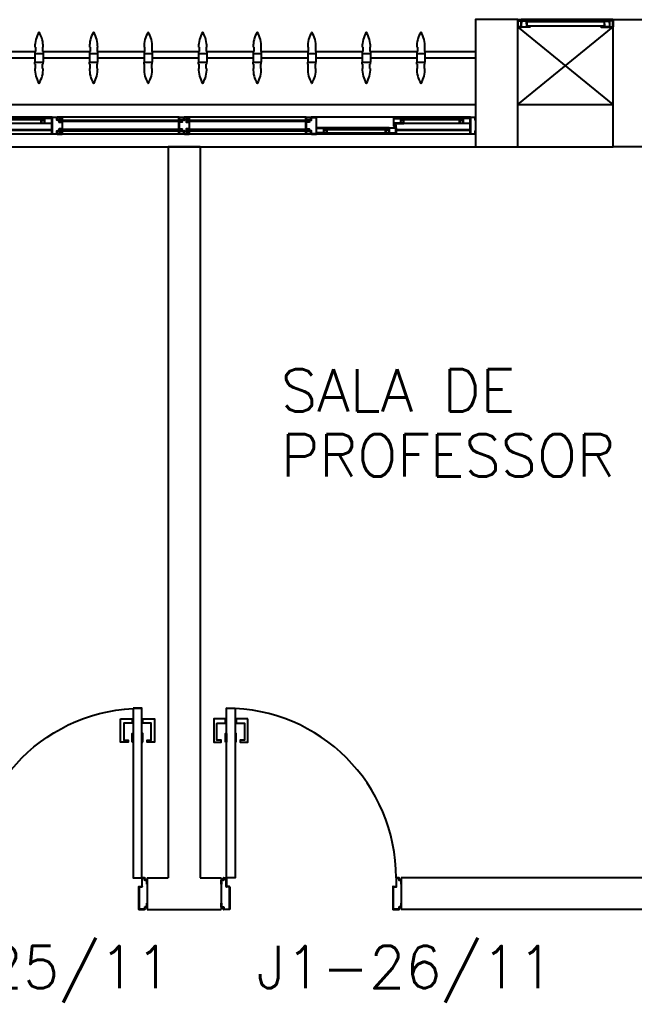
# Model space of a CAD drawing. Header units: millimetres. Extents: x 2801 to 3319, y 1187 to 1422.
# Drawn here: x 3006.173 to 3009.075, y 1353.362 to 1358 of the extents above; entities that cross this region are included whole.
import ezdxf

# ---------------------------------------------------------------- set-up
doc = ezdxf.new("R2010")
doc.units = ezdxf.units.MM
for name, color, linetype in [('AR-ALV', 2, 'Continuous'), ('AR-BRISES', 1, 'Continuous'), ('AR-ESQ', 1, 'Continuous'), ('AR-ESTC', 3, 'Continuous'), ('AR-PEITORIL', 1, 'Continuous'), ('AR-PORTA', 1, 'Continuous'), ('AR-SHAFT', 1, 'Continuous'), ('BR-PAINEL', 1, 'Continuous'), ('BR-SUPORTE', 1, 'Continuous'), ('DT-ESQ-BAGUETE-C', 2, 'Continuous'), ('DT-ESQ-BAGUETE-V', 1, 'Continuous'), ('DT-ESQ-CHAPA DOBRADA-V', 1, 'Continuous'), ('DT-ESQ-MARCO-V', 1, 'Continuous'), ('DT-ESQ-PERFIL CADEIRA-C', 2, 'Continuous'), ('DT-ESQ-PERFIL CADEIRA-V', 1, 'Continuous'), ('DT-ESQ-PERFIL U SIMPLES-C', 2, 'Continuous'), ('DT-ESQ-PERFIL U-C', 2, 'Continuous'), ('DT-ESQ-PERFIL U-V', 1, 'Continuous'), ('DT-ESQ-VENEZIANA-C', 2, 'Continuous'), ('DT-ESQ-VENEZIANA-V', 2, 'Continuous'), ('DT-ESQ-VIDRO-C', 2, 'Continuous'), ('DT-ESQ-VIDRO-V', 2, 'Continuous'), ('ENDEREÇO', 2, 'Continuous'), ('maçaneta', 1, 'Continuous'), ('mov', 1, 'Continuous'), ('PM-PERFIL U-C', 2, 'Continuous'), ('pm1', 2, 'Continuous'), ('TEXTO', 2, 'Continuous')]:
    doc.layers.add(name, color=color, linetype=linetype)
doc.styles.add('UNB-100', font='simplex.shx', dxfattribs={"height": 0.2})
doc.styles.add('UNB1-100', font='simplex.shx', dxfattribs={"height": 0.2})

# ---------------------------------------------------------------- blocks, each defined once
blk = doc.blocks.new('EF23-P')
at = {"layer": 'DT-ESQ-BAGUETE-C', "ltscale": 0.1}
for points in [[(0.4225, -0.08), (0.409, -0.08), (0.409, -0.0785), (0.422, -0.0785, 0.414214), (0.4225, -0.078), (0.4225, -0.067, 0.414214), (0.422, -0.0665), (0.409, -0.0665), (0.409, -0.065), (0.4225, -0.065, -0.414214), (0.424, -0.0665), (0.424, -0.0785, -0.414214)], [(0.7015, -0.08), (0.715, -0.08), (0.715, -0.0785), (0.702, -0.0785, -0.414214), (0.7015, -0.078), (0.7015, -0.067, -0.414214), (0.702, -0.0665), (0.715, -0.0665), (0.715, -0.065), (0.7015, -0.065, 0.414214), (0.7, -0.0665), (0.7, -0.0785, 0.414214)], [(0.0735, -0.125), (0.06, -0.125), (0.06, -0.1235), (0.073, -0.1235, 0.414214), (0.0735, -0.123), (0.0735, -0.112, 0.414214), (0.073, -0.1115), (0.06, -0.1115), (0.06, -0.11), (0.0735, -0.11, -0.414214), (0.075, -0.1115), (0.075, -0.1235, -0.414214)], [(0.339, -0.125), (0.3525, -0.125), (0.3525, -0.1235), (0.3395, -0.1235, -0.414214), (0.339, -0.123), (0.339, -0.112, -0.414214), (0.3395, -0.1115), (0.3525, -0.1115), (0.3525, -0.11), (0.339, -0.11, 0.414214), (0.3375, -0.1115), (0.3375, -0.1235, 0.414214)], [(2.0485, -0.125), (2.035, -0.125), (2.035, -0.1235), (2.048, -0.1235, 0.414214), (2.0485, -0.123), (2.0485, -0.112, 0.414214), (2.048, -0.1115), (2.035, -0.1115), (2.035, -0.11), (2.0485, -0.11, -0.414214), (2.05, -0.1115), (2.05, -0.1235, -0.414214)]]:
    blk.add_lwpolyline(points, format="xyb", close=True, dxfattribs=at)
at = {"layer": 'DT-ESQ-BAGUETE-V', "ltscale": 0.1}
for p, q in [((0.4225, -0.065), (0.7015, -0.065)), ((0.0735, -0.11), (0.339, -0.11)), ((2.0485, -0.11), (2.5265, -0.11))]:
    blk.add_line(p, q, dxfattribs=at)
at = {"layer": 'DT-ESQ-CHAPA DOBRADA-V', "ltscale": 0.1}
for p, q in [((0.025, -0.077), (0.374, -0.077)), ((0.025, -0.08), (0.374, -0.08)), ((2, -0.077), (2.5615, -0.077)), ((2, -0.08), (2.5615, -0.08))]:
    blk.add_line(p, q, dxfattribs=at)
at = {"layer": 'DT-ESQ-MARCO-V', "ltscale": 0.1}
for p, q in [((0.7985, -0.06), (1.3515, -0.06)), ((1.3985, -0.06), (1.9515, -0.06)), ((0.7985, -0.14), (1.3515, -0.14)), ((1.3985, -0.14), (1.9515, -0.14))]:
    blk.add_line(p, q, dxfattribs=at)
at = {"layer": 'DT-ESQ-PERFIL CADEIRA-C', "ltscale": 0.1}
for p, q in [((0.376, -0.0885), (0.4225, -0.0885)), ((0.75, -0.0885), (0.7015, -0.0885)), ((0.025, -0.1335), (0.0735, -0.1335)), ((0.3855, -0.1335), (0.339, -0.1335)), ((2, -0.1335), (2.0485, -0.1335))]:
    blk.add_line(p, q, dxfattribs=at)
for points in [[(0.4225, -0.087, -1), (0.4225, -0.09), (0.376, -0.09, -0.414214), (0.374, -0.088), (0.374, -0.067, -0.414214), (0.376, -0.065), (0.4075, -0.065, -0.414214), (0.409, -0.0665), (0.409, -0.087)], [(0.409, -0.0885, -0.198913), (0.4079, -0.0881, -0.198913), (0.4075, -0.087), (0.4075, -0.067, 0.414214), (0.407, -0.0665), (0.376, -0.0665, 0.414214), (0.3755, -0.067), (0.3755, -0.088, 0.414214), (0.376, -0.0885)], [(0.7015, -0.09), (0.75, -0.09), (0.75, -0.0885), (0.715, -0.0885, 0.198912), (0.7161, -0.0881, 0.198913), (0.7165, -0.087), (0.7165, -0.067, -0.414214), (0.717, -0.0665), (0.75, -0.0665), (0.75, -0.065), (0.7165, -0.065, 0.414214), (0.715, -0.0665), (0.715, -0.0785), (0.715, -0.08), (0.715, -0.087), (0.7015, -0.087, 1)], [(0.0735, -0.135), (0.025, -0.135), (0.025, -0.1335), (0.06, -0.1335, -0.198912), (0.0589, -0.1331, -0.198913), (0.0585, -0.132), (0.0585, -0.112, 0.414214), (0.058, -0.1115), (0.025, -0.1115), (0.025, -0.11), (0.0585, -0.11, -0.414214), (0.06, -0.1115), (0.06, -0.1235), (0.06, -0.125), (0.06, -0.132), (0.0735, -0.132, -1)], [(0.339, -0.132, 1), (0.339, -0.135), (0.3855, -0.135, 0.414214), (0.3875, -0.133), (0.3875, -0.112, 0.414214), (0.3855, -0.11), (0.354, -0.11, 0.414214), (0.3525, -0.1115), (0.3525, -0.132)], [(0.3525, -0.1335, 0.198913), (0.3536, -0.1331, 0.198913), (0.354, -0.132), (0.354, -0.112, -0.414214), (0.3545, -0.1115), (0.3855, -0.1115, -0.414214), (0.386, -0.112), (0.386, -0.133, -0.414214), (0.3855, -0.1335)], [(2.0485, -0.135), (2, -0.135), (2, -0.1335), (2.035, -0.1335, -0.198912), (2.0339, -0.1331, -0.198913), (2.0335, -0.132), (2.0335, -0.112, 0.414214), (2.033, -0.1115), (2, -0.1115), (2, -0.11), (2.0335, -0.11, -0.414214), (2.035, -0.1115), (2.035, -0.1235), (2.035, -0.125), (2.035, -0.132), (2.0485, -0.132, -1)]]:
    blk.add_lwpolyline(points, format="xyb", close=True, dxfattribs=at)
at = {"layer": 'DT-ESQ-PERFIL CADEIRA-V', "ltscale": 0.1}
for p, q in [((0.4075, -0.09), (0.7015, -0.09)), ((0.0735, -0.135), (0.339, -0.135)), ((2.0485, -0.135), (2.5265, -0.135))]:
    blk.add_line(p, q, dxfattribs=at)
at = {"layer": 'DT-ESQ-PERFIL U SIMPLES-C', "ltscale": 0.1}
for points in [[(0.376, -0.102), (0.384, -0.102), (0.384, -0.1005), (0.376, -0.1005, -0.414214), (0.3755, -0.1), (0.3755, -0.092, -0.414214), (0.376, -0.0915), (0.384, -0.0915), (0.384, -0.09), (0.376, -0.09, 0.414214), (0.374, -0.092), (0.374, -0.1, 0.414214)], [(0.3855, -0.098), (0.3775, -0.098), (0.3775, -0.0995), (0.3855, -0.0995, -0.414214), (0.386, -0.1), (0.386, -0.108, -0.414214), (0.3855, -0.1085), (0.3775, -0.1085), (0.3775, -0.11), (0.3855, -0.11, 0.414214), (0.3875, -0.108), (0.3875, -0.1, 0.414214)]]:
    blk.add_lwpolyline(points, format="xyb", close=True, dxfattribs=at)
at = {"layer": 'DT-ESQ-PERFIL U-C', "ltscale": 0.1}
for points in [[(0, -0.0615, -0.414214), (0.0015, -0.06), (0.0235, -0.06, -0.414214), (0.025, -0.0615), (0.025, -0.1385, -0.414214), (0.0235, -0.14), (0.0015, -0.14, -0.414214), (0, -0.1385), (0, -0.125), (0.0015, -0.125), (0.0015, -0.138, 0.414214), (0.002, -0.1385), (0.023, -0.1385, 0.414214), (0.0235, -0.138), (0.0235, -0.062, 0.414214), (0.023, -0.0615), (0.002, -0.0615, 0.414214), (0.0015, -0.062), (0.0015, -0.075), (0, -0.075)], [(0.775, -0.0615, 0.414214), (0.7735, -0.06), (0.7515, -0.06, 0.414214), (0.75, -0.0615), (0.75, -0.1385, 0.414214), (0.7515, -0.14), (0.7735, -0.14, 0.414214), (0.775, -0.1385), (0.775, -0.125), (0.7735, -0.125), (0.7735, -0.138, -0.414214), (0.773, -0.1385), (0.752, -0.1385, -0.414214), (0.7515, -0.138), (0.7515, -0.062, -0.414214), (0.752, -0.0615), (0.773, -0.0615, -0.414214), (0.7735, -0.062), (0.7735, -0.075), (0.775, -0.075)], [(0.8, -0.1285), (0.8, -0.1385, -0.414214), (0.7985, -0.14), (0.7765, -0.14, -0.414214), (0.775, -0.1385), (0.775, -0.125), (0.7765, -0.125), (0.7765, -0.138, 0.414214), (0.777, -0.1385), (0.798, -0.1385, 0.414214), (0.7985, -0.138), (0.7985, -0.1285), (0.7855, -0.1285, -0.414214), (0.784, -0.127), (0.784, -0.117, -0.414214), (0.7855, -0.1155), (0.7985, -0.1155), (0.7985, -0.0845), (0.7855, -0.0845, -0.414214), (0.784, -0.083), (0.784, -0.073, -0.414214), (0.7855, -0.0715), (0.7985, -0.0715), (0.7985, -0.062, 0.414214), (0.798, -0.0615), (0.777, -0.0615, 0.414214), (0.7765, -0.062), (0.7765, -0.075), (0.775, -0.075), (0.775, -0.0615, -0.414214), (0.7765, -0.06), (0.7985, -0.06, -0.414214), (0.8, -0.0615), (0.8, -0.0715, -0.414214), (0.7985, -0.073), (0.7855, -0.073), (0.7855, -0.083), (0.7985, -0.083), (0.7985, -0.083, -0.414214), (0.8, -0.0845), (0.8, -0.1155, -0.414214), (0.7985, -0.117), (0.7985, -0.117), (0.7855, -0.117), (0.7855, -0.127), (0.7985, -0.127, -0.414214)], [(1.35, -0.1285), (1.35, -0.1385, 0.414214), (1.3515, -0.14), (1.3735, -0.14, 0.414214), (1.375, -0.1385), (1.375, -0.125), (1.3735, -0.125), (1.3735, -0.138, -0.414214), (1.373, -0.1385), (1.352, -0.1385, -0.414214), (1.3515, -0.138), (1.3515, -0.1285), (1.3645, -0.1285, 0.414214), (1.366, -0.127), (1.366, -0.117, 0.414214), (1.3645, -0.1155), (1.3515, -0.1155), (1.3515, -0.0845), (1.3645, -0.0845, 0.414214), (1.366, -0.083), (1.366, -0.073, 0.414214), (1.3645, -0.0715), (1.3515, -0.0715), (1.3515, -0.062, -0.414214), (1.352, -0.0615), (1.373, -0.0615, -0.414214), (1.3735, -0.062), (1.3735, -0.075), (1.375, -0.075), (1.375, -0.0615, 0.414214), (1.3735, -0.06), (1.3515, -0.06, 0.414214), (1.35, -0.0615), (1.35, -0.0715, 0.414214), (1.3515, -0.073), (1.3645, -0.073), (1.3645, -0.083), (1.3515, -0.083), (1.3515, -0.083, 0.414214), (1.35, -0.0845), (1.35, -0.1155, 0.414214), (1.3515, -0.117), (1.3515, -0.117), (1.3645, -0.117), (1.3645, -0.127), (1.3515, -0.127, 0.414214)], [(1.4, -0.1285), (1.4, -0.1385, -0.414214), (1.3985, -0.14), (1.3765, -0.14, -0.414214), (1.375, -0.1385), (1.375, -0.125), (1.3765, -0.125), (1.3765, -0.138, 0.414214), (1.377, -0.1385), (1.398, -0.1385, 0.414214), (1.3985, -0.138), (1.3985, -0.1285), (1.3855, -0.1285, -0.414214), (1.384, -0.127), (1.384, -0.117, -0.414214), (1.3855, -0.1155), (1.3985, -0.1155), (1.3985, -0.0845), (1.3855, -0.0845, -0.414214), (1.384, -0.083), (1.384, -0.073, -0.414214), (1.3855, -0.0715), (1.3985, -0.0715), (1.3985, -0.062, 0.414214), (1.398, -0.0615), (1.377, -0.0615, 0.414214), (1.3765, -0.062), (1.3765, -0.075), (1.375, -0.075), (1.375, -0.0615, -0.414214), (1.3765, -0.06), (1.3985, -0.06, -0.414214), (1.4, -0.0615), (1.4, -0.0715, -0.414214), (1.3985, -0.073), (1.3855, -0.073), (1.3855, -0.083), (1.3985, -0.083), (1.3985, -0.083, -0.414214), (1.4, -0.0845), (1.4, -0.1155, -0.414214), (1.3985, -0.117), (1.3985, -0.117), (1.3855, -0.117), (1.3855, -0.127), (1.3985, -0.127, -0.414214)], [(1.95, -0.1285), (1.95, -0.1385, 0.414214), (1.9515, -0.14), (1.9735, -0.14, 0.414214), (1.975, -0.1385), (1.975, -0.125), (1.9735, -0.125), (1.9735, -0.138, -0.414214), (1.973, -0.1385), (1.952, -0.1385, -0.414214), (1.9515, -0.138), (1.9515, -0.1285), (1.9645, -0.1285, 0.414214), (1.966, -0.127), (1.966, -0.117, 0.414214), (1.9645, -0.1155), (1.9515, -0.1155), (1.9515, -0.0845), (1.9645, -0.0845, 0.414214), (1.966, -0.083), (1.966, -0.073, 0.414214), (1.9645, -0.0715), (1.9515, -0.0715), (1.9515, -0.062, -0.414214), (1.952, -0.0615), (1.973, -0.0615, -0.414214), (1.9735, -0.062), (1.9735, -0.075), (1.975, -0.075), (1.975, -0.0615, 0.414214), (1.9735, -0.06), (1.9515, -0.06, 0.414214), (1.95, -0.0615), (1.95, -0.0715, 0.414214), (1.9515, -0.073), (1.9645, -0.073), (1.9645, -0.083), (1.9515, -0.083), (1.9515, -0.083, 0.414214), (1.95, -0.0845), (1.95, -0.1155, 0.414214), (1.9515, -0.117), (1.9515, -0.117), (1.9645, -0.117), (1.9645, -0.127), (1.9515, -0.127, 0.414214)], [(1.975, -0.0615, -0.414214), (1.9765, -0.06), (1.9985, -0.06, -0.414214), (2, -0.0615), (2, -0.1385, -0.414214), (1.9985, -0.14), (1.9765, -0.14, -0.414214), (1.975, -0.1385), (1.975, -0.125), (1.9765, -0.125), (1.9765, -0.138, 0.414214), (1.977, -0.1385), (1.998, -0.1385, 0.414214), (1.9985, -0.138), (1.9985, -0.062, 0.414214), (1.998, -0.0615), (1.977, -0.0615, 0.414214), (1.9765, -0.062), (1.9765, -0.075), (1.975, -0.075)]]:
    blk.add_lwpolyline(points, format="xyb", close=True, dxfattribs=at)
at = {"layer": 'DT-ESQ-PERFIL U-V', "ltscale": 0.1}
for p, q in [((0.0235, -0.06), (0.7515, -0.06)), ((1.9985, -0.06), (3.1515, -0.06)), ((0.0235, -0.14), (0.7515, -0.14)), ((1.9985, -0.14), (3.1515, -0.14))]:
    blk.add_line(p, q, dxfattribs=at)
at = {"layer": 'DT-ESQ-VIDRO-C', "ltscale": 0.1}
for points in [[(0.7125, -0.085), (0.7125, -0.082), (0.4115, -0.082), (0.4115, -0.085)], [(1.3625, -0.081), (1.3625, -0.075), (0.7875, -0.075), (0.7875, -0.081)], [(1.9625, -0.081), (1.9625, -0.075), (1.3875, -0.075), (1.3875, -0.081)], [(0.063, -0.13), (0.063, -0.127), (0.3495, -0.127), (0.3495, -0.13)], [(2.038, -0.13), (2.038, -0.127), (2.537, -0.127), (2.537, -0.13)]]:
    blk.add_lwpolyline(points, close=True, dxfattribs=at)
at = {"layer": 'DT-ESQ-VIDRO-V', "ltscale": 0.1}
for points in [[(1.3625, -0.119), (1.3625, -0.125), (0.7875, -0.125), (0.7875, -0.119)], [(1.9625, -0.119), (1.9625, -0.125), (1.3875, -0.125), (1.3875, -0.119)]]:
    blk.add_lwpolyline(points, close=True, dxfattribs=at)
blk = doc.blocks.new('BR-MODULO8')
at = {"layer": 'BR-PAINEL'}
for p, q in [((-2.0792, 0.27), (-2.0767, 0.27)), ((-2.0792, 0.25), (-2.0792, 0.24)), ((-2.0792, 0.25), (-2.0767, 0.25)), ((-2.0792, 0.24), (-2.0408, 0.24)), ((-2.0792, 0.24), (-2.0792, 0.2)), ((-2.0767, 0.27), (-2.0767, 0.25)), ((-2.0433, 0.27), (-2.0433, 0.25)), ((-2.0408, 0.27), (-2.0433, 0.27)), ((-2.0408, 0.25), (-2.0433, 0.25)), ((-2.0408, 0.25), (-2.0408, 0.24)), ((-2.0408, 0.24), (-2.0408, 0.2)), ((-1.8217, 0.27), (-1.8192, 0.27)), ((-1.8217, 0.25), (-1.8217, 0.24)), ((-1.8217, 0.25), (-1.8192, 0.25)), ((-1.8217, 0.24), (-1.7833, 0.24)), ((-1.8217, 0.24), (-1.8217, 0.2)), ((-1.8192, 0.27), (-1.8192, 0.25)), ((-1.7858, 0.27), (-1.7858, 0.25)), ((-1.7833, 0.27), (-1.7858, 0.27)), ((-1.7833, 0.25), (-1.7858, 0.25)), ((-1.7833, 0.25), (-1.7833, 0.24)), ((-1.7833, 0.24), (-1.7833, 0.2)), ((-1.5642, 0.27), (-1.5617, 0.27)), ((-1.5642, 0.25), (-1.5642, 0.24)), ((-1.5642, 0.25), (-1.5617, 0.25)), ((-1.5642, 0.24), (-1.5258, 0.24)), ((-1.5642, 0.24), (-1.5642, 0.2)), ((-1.5617, 0.27), (-1.5617, 0.25)), ((-1.5283, 0.27), (-1.5283, 0.25)), ((-1.5258, 0.27), (-1.5283, 0.27)), ((-1.5258, 0.25), (-1.5283, 0.25)), ((-1.5258, 0.25), (-1.5258, 0.24)), ((-1.5258, 0.24), (-1.5258, 0.2)), ((-1.3067, 0.27), (-1.3042, 0.27)), ((-1.3067, 0.25), (-1.3067, 0.24)), ((-1.3067, 0.25), (-1.3042, 0.25)), ((-1.3067, 0.24), (-1.2683, 0.24)), ((-1.3067, 0.24), (-1.3067, 0.2)), ((-1.3042, 0.27), (-1.3042, 0.25)), ((-1.2708, 0.27), (-1.2708, 0.25)), ((-1.2683, 0.27), (-1.2708, 0.27)), ((-1.2683, 0.25), (-1.2708, 0.25)), ((-1.2683, 0.25), (-1.2683, 0.24)), ((-1.2683, 0.24), (-1.2683, 0.2)), ((-1.0492, 0.27), (-1.0467, 0.27)), ((-1.0492, 0.25), (-1.0492, 0.24)), ((-1.0492, 0.25), (-1.0467, 0.25)), ((-1.0492, 0.24), (-1.0108, 0.24)), ((-1.0492, 0.24), (-1.0492, 0.2)), ((-1.0467, 0.27), (-1.0467, 0.25)), ((-1.0133, 0.27), (-1.0133, 0.25)), ((-1.0108, 0.27), (-1.0133, 0.27)), ((-1.0108, 0.25), (-1.0133, 0.25)), ((-1.0108, 0.25), (-1.0108, 0.24)), ((-1.0108, 0.24), (-1.0108, 0.2)), ((-0.7917, 0.27), (-0.7892, 0.27)), ((-0.7917, 0.25), (-0.7917, 0.24)), ((-0.7917, 0.25), (-0.7892, 0.25)), ((-0.7917, 0.24), (-0.7533, 0.24)), ((-0.7917, 0.24), (-0.7917, 0.2)), ((-0.7892, 0.27), (-0.7892, 0.25)), ((-0.7558, 0.27), (-0.7558, 0.25)), ((-0.7533, 0.27), (-0.7558, 0.27)), ((-0.7533, 0.25), (-0.7558, 0.25)), ((-0.7533, 0.25), (-0.7533, 0.24)), ((-0.7533, 0.24), (-0.7533, 0.2)), ((-0.5342, 0.27), (-0.5317, 0.27)), ((-0.5342, 0.25), (-0.5317, 0.25)), ((-0.5342, 0.25), (-0.5342, 0.24)), ((-0.5342, 0.24), (-0.5342, 0.2)), ((-0.5342, 0.24), (-0.4958, 0.24)), ((-0.5317, 0.27), (-0.5317, 0.25)), ((-0.4958, 0.27), (-0.4983, 0.27)), ((-0.4983, 0.27), (-0.4983, 0.25)), ((-0.4958, 0.25), (-0.4983, 0.25)), ((-0.4958, 0.25), (-0.4958, 0.24)), ((-0.4958, 0.24), (-0.4958, 0.2)), ((-0.2767, 0.27), (-0.2742, 0.27)), ((-0.2767, 0.25), (-0.2767, 0.24)), ((-0.2767, 0.25), (-0.2742, 0.25)), ((-0.2767, 0.24), (-0.2383, 0.24)), ((-0.2767, 0.24), (-0.2767, 0.2)), ((-0.2742, 0.27), (-0.2742, 0.25)), ((-0.2408, 0.27), (-0.2408, 0.25)), ((-0.2383, 0.27), (-0.2408, 0.27)), ((-0.2383, 0.25), (-0.2408, 0.25)), ((-0.2383, 0.25), (-0.2383, 0.24)), ((-0.2383, 0.24), (-0.2383, 0.2)), ((-2.0792, 0.2), (-2.0408, 0.2)), ((-2.0792, 0.19), (-2.0792, 0.2)), ((-2.0792, 0.19), (-2.0767, 0.19)), ((-2.0767, 0.17), (-2.0767, 0.19)), ((-2.0408, 0.19), (-2.0433, 0.19)), ((-2.0433, 0.17), (-2.0433, 0.19)), ((-2.0408, 0.19), (-2.0408, 0.2)), ((-1.8217, 0.2), (-1.7833, 0.2)), ((-1.8217, 0.19), (-1.8217, 0.2)), ((-1.8217, 0.19), (-1.8192, 0.19)), ((-1.8192, 0.17), (-1.8192, 0.19)), ((-1.7833, 0.19), (-1.7858, 0.19)), ((-1.7858, 0.17), (-1.7858, 0.19)), ((-1.7833, 0.19), (-1.7833, 0.2)), ((-1.5642, 0.2), (-1.5258, 0.2)), ((-1.5642, 0.19), (-1.5642, 0.2)), ((-1.5642, 0.19), (-1.5617, 0.19)), ((-1.5617, 0.17), (-1.5617, 0.19)), ((-1.5258, 0.19), (-1.5283, 0.19)), ((-1.5283, 0.17), (-1.5283, 0.19)), ((-1.5258, 0.19), (-1.5258, 0.2)), ((-1.3067, 0.2), (-1.2683, 0.2)), ((-1.3067, 0.19), (-1.3067, 0.2)), ((-1.3067, 0.19), (-1.3042, 0.19)), ((-1.3042, 0.17), (-1.3042, 0.19)), ((-1.2683, 0.19), (-1.2708, 0.19)), ((-1.2708, 0.17), (-1.2708, 0.19)), ((-1.2683, 0.19), (-1.2683, 0.2)), ((-1.0492, 0.2), (-1.0108, 0.2)), ((-1.0492, 0.19), (-1.0492, 0.2)), ((-1.0492, 0.19), (-1.0467, 0.19)), ((-1.0467, 0.17), (-1.0467, 0.19)), ((-1.0108, 0.19), (-1.0133, 0.19)), ((-1.0133, 0.17), (-1.0133, 0.19)), ((-1.0108, 0.19), (-1.0108, 0.2)), ((-0.7917, 0.2), (-0.7533, 0.2)), ((-0.7917, 0.19), (-0.7917, 0.2)), ((-0.7917, 0.19), (-0.7892, 0.19)), ((-0.7892, 0.17), (-0.7892, 0.19)), ((-0.7533, 0.19), (-0.7558, 0.19)), ((-0.7558, 0.17), (-0.7558, 0.19)), ((-0.7533, 0.19), (-0.7533, 0.2)), ((-0.5342, 0.19), (-0.5342, 0.2)), ((-0.5342, 0.2), (-0.4958, 0.2)), ((-0.5342, 0.19), (-0.5317, 0.19)), ((-0.5317, 0.17), (-0.5317, 0.19)), ((-0.4983, 0.17), (-0.4983, 0.19)), ((-0.4958, 0.19), (-0.4983, 0.19)), ((-0.4958, 0.19), (-0.4958, 0.2)), ((-0.2767, 0.2), (-0.2383, 0.2)), ((-0.2767, 0.19), (-0.2767, 0.2)), ((-0.2767, 0.19), (-0.2742, 0.19)), ((-0.2742, 0.17), (-0.2742, 0.19)), ((-0.2383, 0.19), (-0.2408, 0.19)), ((-0.2408, 0.17), (-0.2408, 0.19)), ((-0.2383, 0.19), (-0.2383, 0.2)), ((-2.0792, 0.17), (-2.0767, 0.17)), ((-2.0408, 0.17), (-2.0433, 0.17)), ((-1.8217, 0.17), (-1.8192, 0.17)), ((-1.7833, 0.17), (-1.7858, 0.17)), ((-1.5642, 0.17), (-1.5617, 0.17)), ((-1.5258, 0.17), (-1.5283, 0.17)), ((-1.3067, 0.17), (-1.3042, 0.17)), ((-1.2683, 0.17), (-1.2708, 0.17)), ((-1.0492, 0.17), (-1.0467, 0.17)), ((-1.0108, 0.17), (-1.0133, 0.17)), ((-0.7917, 0.17), (-0.7892, 0.17)), ((-0.7533, 0.17), (-0.7558, 0.17)), ((-0.5342, 0.17), (-0.5317, 0.17)), ((-0.4958, 0.17), (-0.4983, 0.17)), ((-0.2767, 0.17), (-0.2742, 0.17)), ((-0.2383, 0.17), (-0.2408, 0.17))]:
    blk.add_line(p, q, dxfattribs=at)
for centre, radius, start, end in [((-1.9542, 0.2739), 0.1251, 148.4721, 181.772), ((-2.06, 0.3387), 0.001, 37.1012, 142.8988), ((-2.1658, 0.2739), 0.1251, 358.228, 31.5279), ((-1.6967, 0.2739), 0.1251, 148.4721, 181.772), ((-1.8025, 0.3387), 0.001, 37.1012, 142.8988), ((-1.9083, 0.2739), 0.1251, 358.228, 31.5279), ((-1.4392, 0.2739), 0.1251, 148.4721, 181.772), ((-1.545, 0.3387), 0.001, 37.1012, 142.8988), ((-1.6508, 0.2739), 0.1251, 358.228, 31.5279), ((-1.1817, 0.2739), 0.1251, 148.4721, 181.772), ((-1.2875, 0.3387), 0.001, 37.1012, 142.8988), ((-1.3933, 0.2739), 0.1251, 358.228, 31.5279), ((-0.9242, 0.2739), 0.1251, 148.4721, 181.772), ((-1.03, 0.3387), 0.001, 37.1012, 142.8988), ((-1.1358, 0.2739), 0.1251, 358.228, 31.5279), ((-0.6667, 0.2739), 0.1251, 148.4721, 181.772), ((-0.7725, 0.3387), 0.001, 37.1012, 142.8988), ((-0.8783, 0.2739), 0.1251, 358.228, 31.5279), ((-0.4092, 0.2739), 0.1251, 148.4721, 181.772), ((-0.515, 0.3387), 0.001, 37.1012, 142.8988), ((-0.6208, 0.2739), 0.1251, 358.228, 31.5279), ((-0.1517, 0.2739), 0.1251, 148.4721, 181.772), ((-0.2575, 0.3387), 0.001, 37.1012, 142.8988), ((-0.3633, 0.2739), 0.1251, 358.228, 31.5279), ((-1.9542, 0.1661), 0.1251, 178.228, 211.5279), ((-2.1658, 0.1661), 0.1251, 328.4721, 1.772), ((-1.6967, 0.1661), 0.1251, 178.228, 211.5279), ((-1.9083, 0.1661), 0.1251, 328.4721, 1.772), ((-1.4392, 0.1661), 0.1251, 178.228, 211.5279), ((-1.6508, 0.1661), 0.1251, 328.4721, 1.772), ((-1.1817, 0.1661), 0.1251, 178.228, 211.5279), ((-1.3933, 0.1661), 0.1251, 328.4721, 1.772), ((-0.9242, 0.1661), 0.1251, 178.228, 211.5279), ((-1.1358, 0.1661), 0.1251, 328.4721, 1.772), ((-0.6667, 0.1661), 0.1251, 178.228, 211.5279), ((-0.8783, 0.1661), 0.1251, 328.4721, 1.772), ((-0.4092, 0.1661), 0.1251, 178.228, 211.5279), ((-0.6208, 0.1661), 0.1251, 328.4721, 1.772), ((-0.1517, 0.1661), 0.1251, 178.228, 211.5279), ((-0.3633, 0.1661), 0.1251, 328.4721, 1.772), ((-2.06, 0.1013), 0.001, 217.1012, 322.8988), ((-1.8025, 0.1013), 0.001, 217.1012, 322.8988), ((-1.545, 0.1013), 0.001, 217.1012, 322.8988), ((-1.2875, 0.1013), 0.001, 217.1012, 322.8988), ((-1.03, 0.1013), 0.001, 217.1012, 322.8988), ((-0.7725, 0.1013), 0.001, 217.1012, 322.8988), ((-0.515, 0.1013), 0.001, 217.1012, 322.8988), ((-0.2575, 0.1013), 0.001, 217.1012, 322.8988)]:
    blk.add_arc(centre, radius, start, end, dxfattribs=at)
at = {"layer": 'BR-SUPORTE'}
for p, q in [((-2.2983, 0.25), (-2.0767, 0.25)), ((-2.0408, 0.25), (-1.8192, 0.25)), ((-1.7833, 0.25), (-1.5617, 0.25)), ((-1.5258, 0.25), (-1.3042, 0.25)), ((-1.2683, 0.25), (-1.0467, 0.25)), ((-1.0108, 0.25), (-0.7892, 0.25)), ((-0.7533, 0.25), (-0.5317, 0.25)), ((-0.4958, 0.25), (-0.2742, 0.25)), ((-0.2383, 0.25), (0, 0.25)), ((-2.2983, 0.22), (-2.0792, 0.22)), ((-2.0408, 0.22), (-1.8217, 0.22)), ((-1.7833, 0.22), (-1.5642, 0.22)), ((-1.5258, 0.22), (-1.3067, 0.22)), ((-1.2683, 0.22), (-1.0492, 0.22)), ((-1.0108, 0.22), (-0.7917, 0.22)), ((-0.7533, 0.22), (-0.5342, 0.22)), ((-0.4958, 0.22), (-0.2767, 0.22)), ((-0.2383, 0.22), (0, 0.22))]:
    blk.add_line(p, q, dxfattribs=at)
blk = doc.blocks.new('PM3')
at = {"layer": 'maçaneta'}
for points in [[(0.02, 0.825), (-0.035, 0.825), (-0.035, 0.715), (0, 0.715), (0, 0.725), (-0.02, 0.725), (-0.02, 0.8035, -0.414214), (-0.0185, 0.805), (0.02, 0.805)], [(0.125, 0.825), (0.07, 0.825), (0.07, 0.805), (0.1085, 0.805, -0.414214), (0.11, 0.8035), (0.11, 0.725), (0.09, 0.725), (0.09, 0.715), (0.125, 0.715)]]:
    blk.add_lwpolyline(points, format="xyb", close=True, dxfattribs=at)
for points in [[(0.02, 0.715), (0.02, 0.755), (0.025, 0.755), (0.025, 0.715)], [(0.07, 0.715), (0.07, 0.755), (0.065, 0.755), (0.065, 0.715)]]:
    blk.add_lwpolyline(points, close=True, dxfattribs=at)
at = {"layer": 'mov'}
blk.add_arc((0.025, 0.075), 0.8, 0, 90, dxfattribs=at)
at = {"layer": 'PM-PERFIL U-C'}
for p, q in [((0, 0.045), (0, 0.0635)), ((0.0015, 0.065), (0.01, 0.065)), ((0.002, 0.063), (0.002, 0.045)), ((0.0105, 0.063), (0.002, 0.063)), ((0.01, 0.065), (0.01, 0.0735)), ((0.0115, 0.075), (0.0235, 0.075)), ((0.012, 0.073), (0.012, 0.0645)), ((0.023, 0.073), (0.012, 0.073)), ((0.023, 0.0335), (0.023, 0.073)), ((0.025, 0.0735), (0.025, 0.034)), ((0.825, 0.0735), (0.825, 0.034)), ((0.8385, 0.075), (0.8265, 0.075)), ((0.827, 0.073), (0.838, 0.073)), ((0.827, 0.0335), (0.827, 0.073)), ((0.838, 0.073), (0.838, 0.0645)), ((0.8395, 0.063), (0.848, 0.063)), ((0.84, 0.065), (0.84, 0.0735)), ((0.8485, 0.065), (0.84, 0.065)), ((0.848, 0.063), (0.848, 0.045)), ((0.85, 0.045), (0.85, 0.0635)), ((0.002, 0.045), (0, 0.045)), ((0.038, 0.032), (0.0245, 0.032)), ((0.0385, 0.034), (0.025, 0.034)), ((0.038, 0.032), (0.038, -0.073)), ((0.04, 0.0325), (0.04, -0.0735)), ((0.81, 0.0325), (0.81, -0.0735)), ((0.8115, 0.034), (0.825, 0.034)), ((0.812, 0.032), (0.8255, 0.032)), ((0.812, 0.032), (0.812, -0.073)), ((0.848, 0.045), (0.85, 0.045)), ((0, -0.045), (0.002, -0.045)), ((0, -0.0635), (0, -0.045)), ((0.002, -0.045), (0.002, -0.063)), ((0.85, -0.045), (0.848, -0.045)), ((0.848, -0.045), (0.848, -0.063)), ((0.85, -0.0635), (0.85, -0.045)), ((0.01, -0.065), (0.0015, -0.065)), ((0.002, -0.063), (0.0105, -0.063)), ((0.01, -0.0735), (0.01, -0.065)), ((0.0385, -0.075), (0.0115, -0.075)), ((0.012, -0.0645), (0.012, -0.073)), ((0.012, -0.073), (0.038, -0.073)), ((0.8115, -0.075), (0.8385, -0.075)), ((0.838, -0.073), (0.812, -0.073)), ((0.838, -0.0645), (0.838, -0.073)), ((0.848, -0.063), (0.8395, -0.063)), ((0.84, -0.0735), (0.84, -0.065)), ((0.84, -0.065), (0.8485, -0.065))]:
    blk.add_line(p, q, dxfattribs=at)
for centre, start, end in [((0.0015, 0.0635), 90, 180), ((0.0115, 0.0735), 90, 180), ((0.0105, 0.0645), 270, 0), ((0.0235, 0.0735), 360, 90), ((0.8265, 0.0735), 90, 180), ((0.8395, 0.0645), 180, 270), ((0.8385, 0.0735), 0, 90), ((0.8485, 0.0635), 0, 90), ((0.0245, 0.0335), 180, 270), ((0.0385, 0.0325), 0, 90), ((0.8115, 0.0325), 90, 180), ((0.8255, 0.0335), 270, 0), ((0.0015, -0.0635), 180, 270), ((0.0115, -0.0735), 180, 270), ((0.0105, -0.0645), 0, 90), ((0.0385, -0.0735), 269.9386, 0), ((0.8115, -0.0735), 180, 270.0614), ((0.8395, -0.0645), 90, 180), ((0.8385, -0.0735), 270, 0), ((0.8485, -0.0635), 270, 0)]:
    blk.add_arc(centre, 0.0015, start, end, dxfattribs=at)
at = {"layer": 'pm1'}
blk.add_lwpolyline([(0.065, 0.875), (0.065, 0.075), (0.025, 0.075), (0.025, 0.875)], close=True, dxfattribs=at)
blk = doc.blocks.new('EF01C-P')
at = {"layer": 'DT-ESQ-BAGUETE-C', "ltscale": 0.1}
for points in [[(0.0015, 0.035), (0.015, 0.035), (0.015, 0.0335), (0.0015, 0.0335), (0.0015, 0.005), (0.015, 0.005), (0.015, 0.0035), (0.0015, 0.0035, -0.414214), (0, 0.005), (0, 0.0335, -0.414214)], [(0.4485, 0.035), (0.435, 0.035), (0.435, 0.0335), (0.4485, 0.0335), (0.4485, 0.005), (0.435, 0.005), (0.435, 0.0035), (0.4485, 0.0035, 0.414214), (0.45, 0.005), (0.45, 0.0335, 0.414214)]]:
    blk.add_lwpolyline(points, format="xyb", close=True, dxfattribs=at)
at = {"layer": 'DT-ESQ-PERFIL CADEIRA-C', "ltscale": 0.1}
for points in [[(0.01, 0.0015), (0.01, 0.003), (0.0015, 0.003, 1), (0.0015, 0), (0.015, 0, 0.414214), (0.0165, 0.0015), (0.0165, 0.0335), (0.043, 0.0335)], [(0.043, 0.0065), (0.018, 0.0065), (0.018, 0.0165), (0.0165, 0.0165), (0.0165, 0.0065, 0.414214), (0.018, 0.005), (0.043, 0.005), (0.0565, 0.005, 1), (0.0565, 0.008), (0.043, 0.008), (0.043, 0.02), (0.043, 0.032), (0.0565, 0.032, 1), (0.0565, 0.035), (0.043, 0.035), (0.0165, 0.035, 0.414214), (0.015, 0.0335), (0.015, 0.0015), (0.0015, 0.0015)], [(0.0415, 0.02), (0.0415, 0.032, -0.414214), (0.043, 0.0335), (0.0565, 0.0335)], [(0.0415, 0.02), (0.0415, 0.008, 0.414214), (0.043, 0.0065), (0.0565, 0.0065)], [(0.407, 0.0065), (0.432, 0.0065), (0.432, 0.0165), (0.4335, 0.0165), (0.4335, 0.0065, -0.414214), (0.432, 0.005), (0.407, 0.005), (0.3935, 0.005, -1), (0.3935, 0.008), (0.407, 0.008), (0.407, 0.02), (0.407, 0.032), (0.3935, 0.032, -1), (0.3935, 0.035), (0.407, 0.035), (0.4335, 0.035, -0.414214), (0.435, 0.0335), (0.435, 0.0015), (0.4485, 0.0015)], [(0.4085, 0.02), (0.4085, 0.032, 0.414214), (0.407, 0.0335), (0.3935, 0.0335)], [(0.4085, 0.02), (0.4085, 0.008, -0.414214), (0.407, 0.0065), (0.3935, 0.0065)], [(0.44, 0.0015), (0.44, 0.003), (0.4485, 0.003, -1), (0.4485, 0), (0.435, 0, -0.414214), (0.4335, 0.0015), (0.4335, 0.0335), (0.407, 0.0335)]]:
    blk.add_lwpolyline(points, format="xyb", dxfattribs=at)
at = {"layer": 'DT-ESQ-PERFIL CADEIRA-V', "ltscale": 0.1}
blk.add_line((0.015, 0), (0.435, 0), dxfattribs=at)
at = {"layer": 'DT-ESQ-VENEZIANA-C', "ltscale": 0.1}
for p, q in [((0.043, 0.0105), (0.407, 0.0105)), ((0.043, 0.009), (0.407, 0.009))]:
    blk.add_line(p, q, dxfattribs=at)
at = {"layer": 'DT-ESQ-VENEZIANA-V', "ltscale": 0.1}
blk.add_line((0.043, 0.031), (0.407, 0.031), dxfattribs=at)

msp = doc.modelspace()

# ---------------------------------------------------------------- linework, layer by layer
at = {"layer": 'AR-ALV'}
for p, q in [((3008.5249, 1357.5998), (3008.9749, 1357.5998)), ((3006.8749, 1357.3998), (3006.8749, 1353.9498)), ((3007.0249, 1357.3998), (3006.8749, 1357.3998)), ((3007.0249, 1357.3998), (3007.0249, 1353.9498)), ((3008.5249, 1357.3998), (3008.9749, 1357.3998)), ((3006.7749, 1353.9498), (3006.7749, 1353.7998)), ((3006.7749, 1353.9498), (3006.8749, 1353.9498)), ((3007.0249, 1353.9498), (3007.1249, 1353.9498)), ((3007.1249, 1353.9498), (3007.1249, 1353.7998)), ((3007.9748, 1353.9498), (3007.9748, 1353.7998)), ((3009.8749, 1353.9498), (3007.9748, 1353.9498)), ((3006.7749, 1353.7998), (3007.1249, 1353.7998)), ((3010.0249, 1353.7998), (3007.9748, 1353.7998))]:
    msp.add_line(p, q, dxfattribs=at)
at = {"layer": 'AR-ESTC'}
for points in [[(3008.5249, 1357.9998), (3008.3249, 1357.9998), (3008.3249, 1357.3998), (3008.5249, 1357.3998)], [(3008.9749, 1357.9998), (3009.1749, 1357.9998), (3009.1749, 1357.3998), (3008.9749, 1357.3998)]]:
    msp.add_lwpolyline(points, close=True, dxfattribs=at)
at = {"layer": 'AR-PEITORIL'}
for p, q in [((3003.1749, 1357.5998), (3008.3249, 1357.5998)), ((3003.1749, 1357.3998), (3008.3249, 1357.3998))]:
    msp.add_line(p, q, dxfattribs=at)
at = {"layer": 'AR-SHAFT'}
for p, q in [((3008.5249, 1357.5998), (3008.9749, 1357.9663)), ((3008.9749, 1357.5998), (3008.5249, 1357.9663))]:
    msp.add_line(p, q, dxfattribs=at)

# ---------------------------------------------------------------- block references
at = {"layer": 'AR-BRISES'}
msp.add_blockref('BR-MODULO8', (3008.3249, 1357.5998), dxfattribs=at)
at = {"layer": 'AR-ESQ', "rotation": 180}
for name, p in [('EF01C-P', (3008.9749, 1357.9998)), ('EF23-P', (3008.3249, 1357.3998))]:
    msp.add_blockref(name, p, dxfattribs=at)
at = {"layer": 'AR-PORTA', "xscale": -1}
msp.add_blockref('PM3', (3006.7749, 1353.8748), dxfattribs=at)
at = {"layer": 'AR-PORTA'}
msp.add_blockref('PM3', (3007.1249, 1353.8748), dxfattribs=at)

# ---------------------------------------------------------------- texts
at = {"layer": 'ENDEREÇO', "style": 'UNB1-100'}
for s, p in [('J1-25/11', (3005.4868, 1353.4283)), ('J1-26/11', (3007.291, 1353.4283))]:
    msp.add_text(s, height=0.2, dxfattribs=at).set_placement(p)
at = {"layer": 'TEXTO', "style": 'UNB-100'}
for s, p in [('SALA DE', (3007.4062, 1356.1496)), ('PROFESSOR', (3007.4073, 1355.8431))]:
    msp.add_text(s, height=0.2, dxfattribs=at).set_placement(p)

doc.saveas('drawing.dxf')
